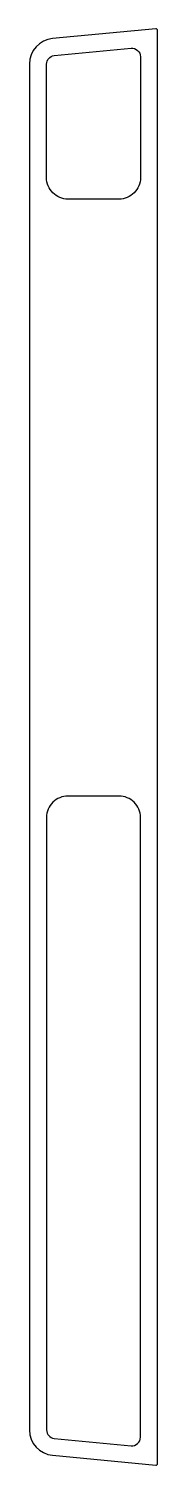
# Model space of a CAD drawing. Extents: x 1001 to 1016, y -174 to -5.
import ezdxf

# ---------------------------------------------------------------- set-up
doc = ezdxf.new("R2010")
doc.units = 0
doc.header["$LTSCALE"] = 15
doc.layers.get('0').update_dxf_attribs({"linetype": 'CONTINUOUS'})

msp = doc.modelspace()

# ---------------------------------------------------------------- linework, layer by layer
for points in [[(1001.47, -169.62, 0.386369), (1004.18, -172.6), (1016.25, -173.77, 0.442617), (1016.47, -173.57), (1016.47, -5.51, 0.442617), (1016.25, -5.31), (1004.18, -6.47, 0.386369), (1001.47, -9.46)], [(1013.37, -7.6, -0.442617), (1014.47, -8.59), (1014.47, -22.79, -0.414214), (1011.97, -25.29), (1005.97, -25.29, -0.414214), (1003.47, -22.79), (1003.47, -9.46, -0.386369), (1004.37, -8.46)], [(1003.47, -97.79), (1003.47, -169.62, 0.386369), (1004.37, -170.61), (1013.37, -171.48, 0.442617), (1014.47, -170.49), (1014.47, -97.79, 0.414214), (1011.97, -95.29), (1005.97, -95.29, 0.414214)]]:
    msp.add_lwpolyline(points, format="xyb", close=True)

doc.saveas('drawing.dxf')
